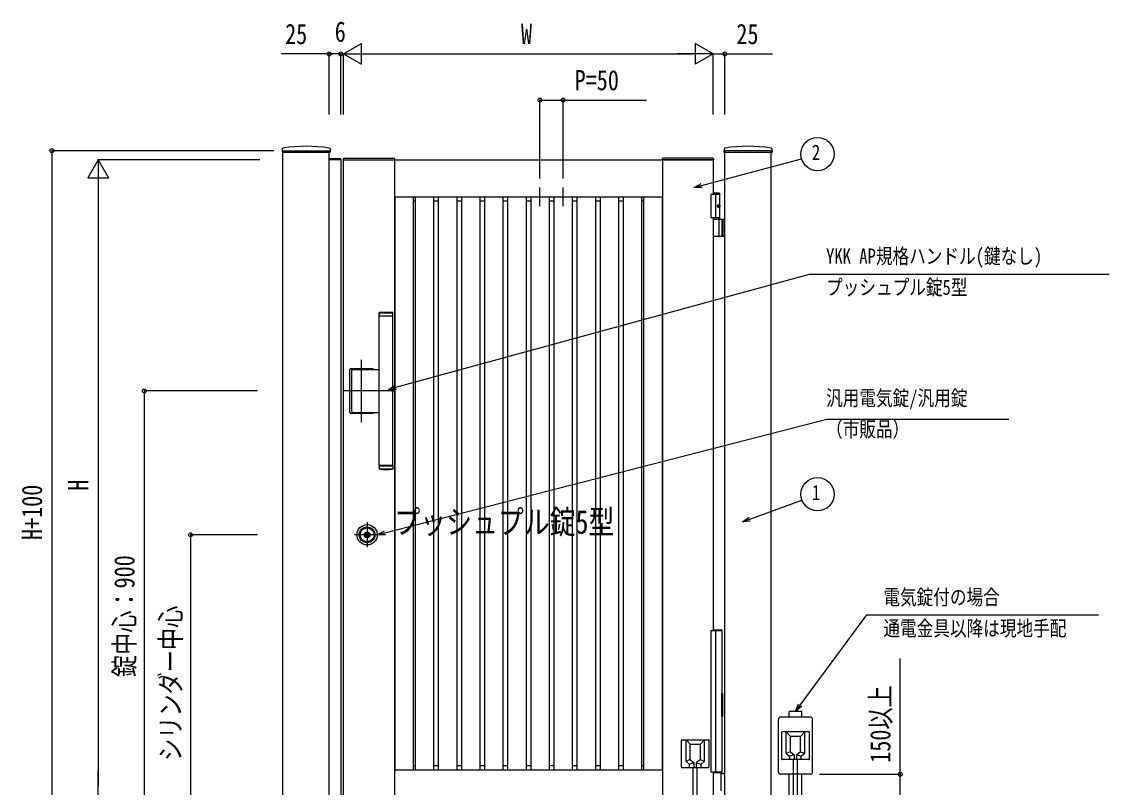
# Model space of a CAD drawing. Units: millimetres, scale not verified. Extents: x -4205 to 4205, y -2970 to 2970.
# Drawn here: x -1101 to 1252, y -106 to 1551 of the extents above; entities that cross this region are included whole.
import ezdxf
from ezdxf.enums import TextEntityAlignment as Align

# ---------------------------------------------------------------- set-up
doc = ezdxf.new("R2010")
doc.units = ezdxf.units.MM
doc.header["$LTSCALE"] = 10
for name, color, linetype in [('0-3_USER1', 3, 'Continuous'), ('0-4_YKK_12', 2, 'Continuous'), ('0-6_YKK_A1', 4, 'Continuous'), ('0-7_YKK_D', 6, 'Continuous')]:
    doc.layers.add(name, color=color, linetype=linetype)
doc.styles.add('ＭＳ ゴシック', font='')
doc.styles.get('ＭＳ ゴシック').set_extended_font_data('MS Gothic')

msp = doc.modelspace()

# ---------------------------------------------------------------- linework, layer by layer
at = {"layer": '0-4_YKK_12'}
for p, q in [((-365.98, 684.94), (-365.98, 819.72)), ((-292.95, 752.33), (-404.98, 752.33))]:
    msp.add_line(p, q, dxfattribs=at)
at = {"layer": '0-6_YKK_A1'}
for p, q in [((-537.73, 1276.02), (-538.08, 1269.36)), ((-535.98, 1272.33), (-535.98, 1268.83)), ((-434.23, 1276.02), (-433.88, 1269.36)), ((418.27, 1276.02), (417.92, 1269.36)), ((520.02, 1272.33), (520.02, 1268.83)), ((521.77, 1276.02), (522.12, 1269.36)), ((-537.58, 1268.83), (-434.38, 1268.83)), ((-535.98, -227.67), (-535.98, 1268.83)), ((-436.18, 1252.33), (-436.07, 1254.36)), ((-410.68, 1252.33), (-436.18, 1252.33)), ((-435.98, -227.67), (-435.98, 1268.83)), ((-410.98, 1252.33), (-435.98, 1252.33)), ((-410.98, 1252.33), (-435.98, 1252.33)), ((-411.29, 1254.83), (-435.57, 1254.83)), ((-410.79, 1254.36), (-410.68, 1252.33)), ((-405.35, 1254.88), (-405.48, 1252.33)), ((-405.48, 1252.33), (-294.48, 1252.33)), ((-404.35, 1255.83), (-295.61, 1255.83)), ((-294.98, 1252.33), (-294.98, -147.67)), ((-294.61, 1254.88), (-294.48, 1252.33)), ((284.65, 1254.88), (284.52, 1252.33)), ((395.52, 1252.33), (284.52, 1252.33)), ((285.02, 1252.33), (285.02, -147.67)), ((394.39, 1255.83), (285.65, 1255.83)), ((395.39, 1254.88), (395.52, 1252.33)), ((418.42, 1268.83), (521.62, 1268.83)), ((420.02, -227.67), (420.02, 1268.83)), ((520.02, -227.67), (520.02, 1268.83)), ((20.02, 1152.33), (20.02, 1192.33)), ((70.02, 1152.33), (70.02, 1192.33)), ((407.52, 1180.33), (395.02, 1180.33)), ((409.52, 1178.33), (395.02, 1178.33)), ((400.02, 1177.33), (400.02, 1127.33)), ((407.52, 1180.33), (409.52, 1178.33)), ((409.52, 1124.33), (409.52, 1178.33)), ((-294.98, 1172.33), (285.02, 1172.33)), ((-294.98, 1163.53), (-294.18, 1163.53)), ((-254.18, 1163.53), (-249.98, 1163.53)), ((-209.98, 1163.53), (-199.98, 1163.53)), ((-159.98, 1163.53), (-149.98, 1163.53)), ((-109.98, 1163.53), (-99.98, 1163.53)), ((-59.98, 1163.53), (-49.98, 1163.53)), ((-9.98, 1163.53), (0.02, 1163.53)), ((40.02, 1163.53), (50.02, 1163.53)), ((90.02, 1163.53), (100.02, 1163.53)), ((140.02, 1163.53), (150.02, 1163.53)), ((190.02, 1163.53), (200.02, 1163.53)), ((240.02, 1163.53), (244.22, 1163.53)), ((284.22, 1163.53), (285.02, 1163.53)), ((408.22, 1154.43), (408.82, 1154.43)), ((407.21, 1152.75), (407.8, 1152.75)), ((407.21, 1151.91), (407.8, 1151.91)), ((408.22, 1150.23), (408.82, 1150.23)), ((409.52, 1127.33), (390.02, 1127.33)), ((395.02, 1127.33), (395.02, 233.33)), ((395.02, 1124.33), (420.02, 1124.33)), ((407.83, 1087.83), (407.83, 1122.83)), ((413.52, 1124.33), (413.52, 1086.33)), ((416.02, 1124.33), (416.02, 1086.33)), ((420.02, 1086.33), (395.02, 1086.33)), ((-327.98, 921.33), (-297.98, 921.33)), ((-327.98, 914.83), (-327.98, 921.33)), ((-327.98, 918.61), (-327.98, 917.61)), ((-297.98, 921.33), (-298.48, 921.83)), ((-297.98, 914.83), (-297.98, 921.33)), ((-327.98, 914.83), (-297.98, 914.83)), ((-327.98, 590.83), (-327.98, 913.83)), ((-297.98, 913.83), (-327.98, 913.83)), ((-326.98, 913.83), (-326.98, 914.83)), ((-298.98, 913.83), (-298.98, 914.83)), ((-297.98, 590.83), (-297.98, 913.83)), ((-389.48, 800.83), (-342.48, 800.83)), ((-388.98, 800.33), (-342.98, 800.33)), ((-391.48, 705.83), (-391.48, 798.83)), ((-390.98, 706.33), (-390.98, 798.33)), ((-387.33, 707.83), (-387.33, 796.83)), ((-385.33, 798.83), (-327.98, 798.83)), ((-389.48, 703.83), (-342.48, 703.83)), ((-388.98, 704.33), (-342.98, 704.33)), ((-385.33, 705.83), (-327.98, 705.83)), ((-297.98, 590.83), (-327.98, 590.83)), ((-327.98, 589.83), (-297.98, 589.83)), ((-327.98, 589.83), (-327.98, 583.33)), ((-326.98, 590.83), (-326.98, 589.83)), ((-298.98, 590.83), (-298.98, 589.83)), ((-297.98, 589.83), (-297.98, 583.33)), ((-327.98, 586.05), (-327.98, 587.05)), ((-327.98, 583.33), (-297.98, 583.33)), ((-297.98, 583.33), (-298.48, 582.83)), ((-353.98, 467.83), (-353.98, 413.83)), ((-326.98, 440.83), (-380.98, 440.83)), ((-358.14, 439.89), (-358.14, 441.77)), ((-357.84, 442.07), (-357.19, 442.07)), ((-357.84, 439.59), (-357.19, 439.59)), ((-357.08, 442.11), (-356.89, 442.23)), ((-357.08, 439.55), (-356.89, 439.42)), ((-356.89, 442.23), (-355.83, 442.23)), ((-356.89, 439.42), (-355.83, 439.42)), ((-355.83, 442.23), (-355.67, 441.66)), ((-355.83, 439.42), (-355.73, 439.79)), ((-355.58, 439.79), (-355.73, 439.79)), ((-355.48, 441.51), (-355.29, 441.51)), ((-355.02, 440.7), (-355.3, 439.98)), ((-355.02, 441.86), (-355.1, 441.64)), ((-355.02, 441.86), (-353.87, 441.86)), ((-354.88, 440.79), (-354.65, 440.79)), ((-354.5, 440.67), (-354.39, 440.04)), ((-352.94, 439.79), (-354.09, 439.79)), ((-353.46, 440.99), (-353.57, 441.62)), ((-353.08, 440.87), (-353.31, 440.87)), ((-352.94, 440.96), (-352.66, 441.68)), ((-352.94, 439.79), (-352.86, 440.02)), ((-352.48, 440.15), (-352.67, 440.15)), ((-352.38, 441.86), (-352.23, 441.86)), ((-352.14, 439.42), (-352.29, 440)), ((-352.14, 442.23), (-352.23, 441.86)), ((-351.07, 442.23), (-352.14, 442.23)), ((-351.07, 439.42), (-352.14, 439.42)), ((-350.88, 442.11), (-351.07, 442.23)), ((-350.88, 439.55), (-351.07, 439.42)), ((-350.12, 442.07), (-350.77, 442.07)), ((-350.12, 439.59), (-350.77, 439.59)), ((-349.82, 439.89), (-349.82, 441.77)), ((395.02, 235.33), (412.77, 235.33)), ((390.02, 233.33), (390.02, -72.67)), ((390.02, 233.33), (414.02, 233.33)), ((400.02, 233.33), (400.02, -72.67)), ((413.77, 233.33), (413.77, 234.33)), ((414.02, 97.33), (414.02, 233.33)), ((415.02, 97.33), (413.05, 97.33)), ((413.05, 97.33), (413.05, 47.33)), ((415.02, 97.33), (415.02, 47.33)), ((415.02, 47.33), (413.05, 47.33)), ((414.02, -72.67), (414.02, 47.33)), ((586.52, 58.58), (559.52, 58.58)), ((559.52, 46.33), (559.52, 58.58)), ((586.52, 46.33), (586.52, 58.58)), ((536.02, -72.67), (536.02, 41.33)), ((605.02, 46.33), (541.02, 46.33)), ((610.02, -72.67), (610.02, 41.33)), ((543.02, -44.67), (543.02, 13.33)), ((602.02, 14.33), (544.02, 14.33)), ((562.02, 4.33), (553.02, 14.33)), ((553.02, -32.19), (553.02, 14.33)), ((562.02, -28.2), (562.02, 3.33)), ((583.02, 4.33), (563.02, 4.33)), ((584.02, 4.33), (593.02, 14.33)), ((584.02, -28.2), (584.02, 3.33)), ((593.02, -32.19), (593.02, 14.33)), ((603.02, -44.67), (603.02, 13.33)), ((326.02, -61.67), (326.02, -3.67)), ((327.02, -2.67), (385.02, -2.67)), ((345.02, -12.67), (336.02, -2.67)), ((336.02, -49.19), (336.02, -2.67)), ((345.02, -45.2), (345.02, -13.67)), ((346.02, -12.67), (366.02, -12.67)), ((367.02, -12.67), (376.02, -2.67)), ((367.02, -45.2), (367.02, -13.67)), ((376.02, -49.19), (376.02, -2.67)), ((386.02, -61.67), (386.02, -3.67)), ((344.55, -45.88), (336.02, -49.67)), ((345.38, -45.97), (353.16, -52.37)), ((366.66, -45.97), (358.88, -52.37)), ((367.45, -45.86), (376.02, -49.67)), ((602.02, -45.67), (544.02, -45.67)), ((561.59, -28.86), (553.02, -32.67)), ((553.4, -32.97), (560.14, -38.37)), ((570.12, -35.79), (560.52, -38.67)), ((560.52, -45.67), (560.52, -39.15)), ((562.38, -28.97), (570.16, -35.37)), ((568.72, -126.61), (568.72, -45.67)), ((570.52, -45.67), (570.52, -36.14)), ((575.52, -45.67), (575.52, -36.14)), ((583.66, -28.97), (575.88, -35.37)), ((575.93, -35.79), (585.52, -38.67)), ((577.32, -126.61), (577.32, -45.67)), ((584.49, -28.88), (593.02, -32.67)), ((585.52, -45.67), (585.52, -39.15)), ((592.64, -32.97), (585.9, -38.37)), ((-294.98, -58.87), (-294.18, -58.87)), ((-294.98, -67.67), (285.02, -67.67)), ((-254.18, -58.87), (-249.98, -58.87)), ((-209.98, -58.87), (-199.98, -58.87)), ((-159.98, -58.87), (-149.98, -58.87)), ((-109.98, -58.87), (-99.98, -58.87)), ((-59.98, -58.87), (-49.98, -58.87)), ((-9.98, -58.87), (0.02, -58.87)), ((40.02, -58.87), (50.02, -58.87)), ((90.02, -58.87), (100.02, -58.87)), ((140.02, -58.87), (150.02, -58.87)), ((190.02, -58.87), (200.02, -58.87)), ((240.02, -58.87), (244.22, -58.87)), ((284.22, -58.87), (285.02, -58.87)), ((327.02, -62.67), (385.02, -62.67)), ((336.4, -49.97), (343.14, -55.37)), ((353.11, -52.79), (343.52, -55.67)), ((343.52, -62.67), (343.52, -56.15)), ((351.72, -126.61), (351.72, -62.67)), ((353.52, -62.67), (353.52, -53.14)), ((358.52, -62.67), (358.52, -53.14)), ((358.92, -52.79), (368.52, -55.67)), ((360.32, -126.61), (360.32, -62.67)), ((368.52, -62.67), (368.52, -56.15)), ((375.64, -49.97), (368.9, -55.37)), ((414.02, -72.67), (390.02, -72.67)), ((412.37, -74.67), (395.02, -74.67)), ((413.02, -74.67), (395.02, -74.67)), ((411.58, -76.17), (411.58, -113.17)), ((412.66, -74.76), (412.65, -74.75)), ((413.89, -75.59), (412.66, -74.76)), ((413.02, -72.67), (413.02, -74.67)), ((414.17, -75.67), (420.02, -75.67)), ((605.02, -77.67), (541.02, -77.67)), ((559.52, -227.67), (559.52, -77.67)), ((586.52, -227.67), (586.52, -77.67))]:
    msp.add_line(p, q, dxfattribs=at)
for points in [[(-535.98, 1272.33), (-435.98, 1272.33), (-435.98, 1268.83)], [(520.02, 1272.33), (420.02, 1272.33), (420.02, 1268.83)], [(-410.98, 1252.33), (-410.98, -147.67), (-435.98, -147.67)], [(-410.98, 1252.33), (-410.98, -147.67), (-435.98, -147.67)], [(-404.98, -147.67), (-404.98, 1252.33), (395.02, 1252.33), (395.02, 1177.33)], [(409.52, 1177.33), (390.02, 1177.33), (390.02, 1127.33)], [(-294.18, 1172.33), (-294.18, 536.83), (-294.18, -67.67)], [(-254.18, 1172.33), (-254.18, 536.83), (-254.18, -67.67)], [(-249.98, 1172.33), (-249.98, 536.83), (-249.98, -67.67)], [(-209.98, 1172.33), (-209.98, 536.83), (-209.98, -67.67)], [(-199.98, 1172.33), (-199.98, 536.83), (-199.98, -67.67)], [(-159.98, 1172.33), (-159.98, 536.83), (-159.98, -67.67)], [(-149.98, 1172.33), (-149.98, 536.83), (-149.98, -67.67)], [(-109.98, 1172.33), (-109.98, 536.83), (-109.98, -67.67)], [(-99.98, 1172.33), (-99.98, 536.83), (-99.98, -67.67)], [(-59.98, 1172.33), (-59.98, 536.83), (-59.98, -67.67)], [(-49.98, 1172.33), (-49.98, 536.83), (-49.98, -67.67)], [(-9.98, 1172.33), (-9.98, 536.83), (-9.98, -67.67)], [(0.02, 1172.33), (0.02, 536.83), (0.02, -67.67)], [(40.02, 1172.33), (40.02, 536.83), (40.02, -67.67)], [(50.02, 1172.33), (50.02, 536.83), (50.02, -67.67)], [(90.02, 1172.33), (90.02, 536.83), (90.02, -67.67)], [(100.02, 1172.33), (100.02, 536.83), (100.02, -67.67)], [(140.02, 1172.33), (140.02, 536.83), (140.02, -67.67)], [(150.02, 1172.33), (150.02, 536.83), (150.02, -67.67)], [(190.02, 1172.33), (190.02, 536.83), (190.02, -67.67)], [(200.02, 1172.33), (200.02, 536.83), (200.02, -67.67)], [(240.02, 1172.33), (240.02, 536.83), (240.02, -67.67)], [(244.22, 1172.33), (244.22, 536.83), (244.22, -67.67)], [(284.22, 1172.33), (284.22, 536.83), (284.22, -67.67)], [(407.8, 1152.75), (407.91, 1152.77), (408.02, 1152.81), (408.12, 1152.89), (408.21, 1153), (408.28, 1153.12), (408.32, 1153.27), (408.34, 1153.43), (408.34, 1153.59)], [(408.93, 1153.59), (408.96, 1153.43), (409, 1153.27), (409.07, 1153.12), (409.15, 1153), (409.25, 1152.89), (409.31, 1152.84)], [(408.34, 1151.07), (408.34, 1151.23), (408.32, 1151.39), (408.28, 1151.54), (408.21, 1151.66), (408.12, 1151.77), (408.02, 1151.85), (407.91, 1151.89), (407.8, 1151.91)], [(409.31, 1151.82), (409.25, 1151.77), (409.15, 1151.66), (409.07, 1151.54), (409, 1151.39), (408.96, 1151.23), (408.93, 1151.07)], [(-298.48, 921.83), (-327.48, 921.83), (-327.98, 921.33)], [(-298.48, 582.83), (-327.48, 582.83), (-327.98, 583.33)], [(395.02, -72.67), (395.02, -147.67), (-404.98, -147.67)]]:
    msp.add_lwpolyline(points, dxfattribs=at)
for radius in [22, 17, 15, 6.35, 5.6, 4.3]:
    msp.add_circle((-353.98, 440.83), radius, dxfattribs=at)
for centre, radius, start, end in [((-535.73, 1275.91), 2, 99.00123, 177), ((-485.98, 961.83), 320, 80.99877, 99.00123), ((-436.23, 1275.91), 2, 3, 80.99877), ((420.27, 1275.91), 2, 99.00123, 177), ((470.02, 961.83), 320, 80.99877, 99.00123), ((519.77, 1275.91), 2, 3, 80.99877), ((-537.58, 1269.33), 0.5, 177, 270), ((-435.57, 1254.33), 0.5, 90, 177), ((-434.38, 1269.33), 0.5, 270, 3), ((-411.29, 1254.33), 0.5, 3, 90), ((-404.35, 1254.83), 1, 90, 177), ((-295.61, 1254.83), 1, 3, 90), ((285.65, 1254.83), 1, 90, 177), ((394.39, 1254.83), 1, 3, 90), ((418.42, 1269.33), 0.5, 177, 270), ((521.62, 1269.33), 0.5, 270, 3), ((406.33, 1122.83), 1.5, 0, 90), ((406.33, 1087.83), 1.5, 270, 0), ((-312.98, 739.83), 182.5, 85.75781, 94.24219), ((-389.48, 798.83), 2, 90, 180), ((-388.98, 798.33), 2, 90, 180), ((-342.98, 798.33), 2, 14.47751, 90), ((-342.48, 798.83), 2, 0, 90), ((-385.33, 796.83), 2, 90, 180), ((-388.98, 706.33), 2, 180, 270), ((-385.33, 707.83), 2, 180, 270), ((-389.48, 705.83), 2, 180, 270), ((-342.98, 706.33), 2, 270, 345.52249), ((-342.48, 705.83), 2, 270, 0), ((-342.48, 705.83), 2, 358.47685, 0), ((-312.98, 764.83), 182.5, 265.75781, 274.24219), ((-357.84, 441.77), 0.3, 90, 180), ((-357.84, 439.89), 0.3, 180, 270), ((-357.19, 442.27), 0.2, 270, 305), ((-357.19, 439.39), 0.2, 55, 90), ((-355.48, 441.71), 0.2, 195, 270), ((-355.58, 440.09), 0.3, 270, 338), ((-355.29, 441.71), 0.2, 270, 340), ((-354.88, 440.64), 0.15, 90, 158), ((-354.65, 440.64), 0.15, 10, 90), ((-354.09, 440.09), 0.3, 190, 270), ((-353.87, 441.56), 0.3, 10, 90), ((-353.31, 441.02), 0.15, 190, 270), ((-353.08, 441.02), 0.15, 270, 338), ((-352.67, 439.95), 0.2, 90, 160), ((-352.38, 441.56), 0.3, 90, 158), ((-352.48, 439.95), 0.2, 15, 90), ((-350.77, 442.27), 0.2, 235, 270), ((-350.77, 439.39), 0.2, 90, 125), ((-350.12, 441.77), 0.3, 0, 90), ((-350.12, 439.89), 0.3, 270, 0), ((412.77, 234.33), 1, 0, 90), ((541.02, 41.33), 5, 90, 180), ((605.02, 41.33), 5, 0, 90), ((544.02, 13.33), 1, 90, 180), ((563.02, 3.33), 1, 90, 180), ((583.02, 3.33), 1, 0, 90), ((602.02, 13.33), 1, 0, 90), ((327.02, -3.67), 1, 90, 180), ((346.02, -13.67), 1, 90, 180), ((366.02, -13.67), 1, 0, 90), ((385.02, -3.67), 1, 0, 90), ((346.02, -45.2), 1, 180, 230.52754), ((366.02, -45.2), 1, 309.47246, 0), ((544.02, -44.67), 1, 180, 270), ((554.02, -32.19), 1, 180, 231.34019), ((559.52, -39.15), 1, 0, 51.34019), ((563.02, -28.2), 1, 180, 230.52754), ((569.52, -36.14), 1, 0, 50.52754), ((576.52, -36.14), 1, 129.47246, 180), ((583.02, -28.2), 1, 309.47246, 0), ((586.52, -39.15), 1, 128.65981, 180), ((592.02, -32.19), 1, 308.65981, 0), ((602.02, -44.67), 1, 270, 0), ((327.02, -61.67), 1, 180, 270), ((337.02, -49.19), 1, 180, 231.34019), ((342.52, -56.15), 1, 0, 51.34019), ((352.52, -53.14), 1, 0, 50.52754), ((359.52, -53.14), 1, 129.47246, 180), ((369.52, -56.15), 1, 128.65981, 180), ((375.02, -49.19), 1, 308.65981, 0), ((385.02, -61.67), 1, 270, 0), ((412.37, -75.17), 0.5, 56.30993, 90), ((414.17, -75.17), 0.5, 236.30993, 270.00001), ((541.02, -72.67), 5, 180, 270), ((605.02, -72.67), 5, 270, 0)]:
    msp.add_arc(centre, radius, start, end, dxfattribs=at)
msp.add_ellipse((406.86, 1152.33), major_axis=(0, -3.5), ratio=0.707107, dxfattribs=at)
for centre, start_param, end_param in [((402.04, 1152.33), 4.8528504, 4.9478932), ((402.63, 1152.33), 4.8528504, 4.9478932), ((400.85, 1152.33), 4.6657054, 4.7590726), ((402.04, 1152.33), 4.4768847, 4.5719276), ((402.63, 1152.33), 4.4768847, 4.5719276)]:
    msp.add_ellipse(centre, major_axis=(0, 9), ratio=0.707107, start_param=start_param, end_param=end_param, dxfattribs=at)
at = {"layer": '0-7_YKK_D'}
for p, q in [((-435.98, 1350.39), (-435.98, 1482.83)), ((-410.98, 1350.39), (-410.98, 1482.83)), ((-410.98, 1350.39), (-410.98, 1482.83)), ((-404.98, 1481.83), (-366.01, 1504.33)), ((-404.98, 1350.39), (-404.98, 1482.83)), ((-404.98, 1350.39), (-404.98, 1482.83)), ((-366.01, 1459.33), (-366.01, 1504.33)), ((395.02, 1481.83), (356.05, 1504.33)), ((356.05, 1504.33), (356.05, 1459.33)), ((395.02, 1350.39), (395.02, 1482.83)), ((395.02, 1350.39), (395.02, 1482.83)), ((420.02, 1350.39), (420.02, 1482.83)), ((-410.98, 1481.83), (-427.98, 1481.83)), ((-410.98, 1481.83), (-404.98, 1481.83)), ((-404.98, 1481.83), (-387.98, 1481.83)), ((-404.98, 1481.83), (-366.01, 1459.33)), ((-404.98, 1481.83), (-327.04, 1481.83)), ((-359.98, 1481.83), (350.02, 1481.83)), ((395.02, 1481.83), (317.08, 1481.83)), ((395.02, 1481.83), (356.05, 1459.33)), ((20.02, 1212.33), (20.02, 1382.83)), ((70.02, 1212.33), (70.02, 1382.83)), ((-555.98, 1272.33), (-1036.98, 1272.33)), ((-1035.98, 1272.33), (-1035.98, -227.67)), ((-935.98, 1252.33), (-958.48, 1213.36)), ((-585.98, 1252.33), (-936.98, 1252.33)), ((-935.98, 1252.33), (-913.48, 1213.36)), ((-935.98, 1252.33), (-935.98, 1174.39)), ((-958.48, 1213.36), (-913.48, 1213.36)), ((-935.98, 1207.33), (-935.98, -102.67)), ((-591.06, 752.33), (-836.98, 752.33)), ((-835.98, 752.33), (-835.98, -147.67)), ((-591.06, 440.83), (-736.98, 440.83)), ((-735.98, 440.83), (-735.98, -147.67)), ((-935.98, -147.67), (-935.98, -69.73)), ((625.02, -77.66), (800.51, -77.66))]:
    msp.add_line(p, q, dxfattribs=at)
for points in [[(-410.98, 1481.83), (-435.98, 1481.83), (-539.38, 1481.83)], [(395.02, 1481.83), (420.02, 1481.83), (523.42, 1481.83)], [(20.02, 1381.83), (70.02, 1381.83), (250.22, 1381.83)], [(353.34, 1192.33), (369.76, 1196.73), (586.01, 1254.68)], [(370.94, 1192.33), (353.34, 1192.33), (368.58, 1201.13)], [(-307.98, 755.57), (-291.58, 760.06), (603.02, 1004.77), (1251.75, 1004.77)], [(-290.38, 755.66), (-307.98, 755.57), (-292.78, 764.45)], [(-331.98, 440.83), (-315.52, 445.07), (640.7, 691.41), (1034.3, 691.41)], [(458.33, 468.73), (474.3, 474.55), (586.91, 515.59)], [(475.86, 470.27), (458.33, 468.73), (472.74, 478.83)], [(-314.38, 440.66), (-331.98, 440.83), (-316.65, 449.48)], [(573.02, 58.58), (583.13, 72.25), (727.53, 267.52), (1228.63, 267.52)], [(799.51, -227.66), (799.51, -77.66), (799.51, 172.94)], [(586.79, 69.54), (573.02, 58.58), (579.47, 74.96)]]:
    msp.add_lwpolyline(points, dxfattribs=at)
for centre, radius in [((-435.98, 1481.83), 4.25), ((-410.98, 1481.83), 4.25), ((-410.98, 1481.83), 4.25), ((420.02, 1481.83), 4.25), ((20.02, 1381.83), 4.25), ((70.02, 1381.83), 4.25), ((620.49, 1265.04), 36), ((-1035.98, 1272.33), 4.25), ((-835.98, 752.33), 4.25), ((620.49, 528.57), 36), ((-735.98, 440.83), 4.25), ((799.51, -77.66), 4.25)]:
    msp.add_circle(centre, radius, dxfattribs=at)

# ---------------------------------------------------------------- texts
at = {"layer": '0-3_USER1', "style": 'ＭＳ ゴシック', "width": 0.8}
msp.add_text('プッシュプル錠5型', height=51.32, dxfattribs=at).set_placement((-294.98, 427.62), align=Align.BOTTOM_LEFT)
at = {"layer": '0-7_YKK_D', "style": 'ＭＳ ゴシック', "width": 0.8}
for s, height, p in [('25', 43.99, (-531.38, 1489.83)), ('6', 43.99, (-423.98, 1494.83)), ('W', 43.99, (-20.98, 1489.83)), ('25', 43.99, (445.02, 1489.83)), ('P=50', 43.99, (95.02, 1389.83)), ('2', 32.99, (608.49, 1242.54)), ('YKK AP規格ハンドル(鍵なし)', 32.99, (639.02, 1017.72)), ('プッシュプル錠5型', 32.99, (639.02, 950.22)), ('汎用電気錠/汎用錠', 32.99, (639.02, 710.5)), ('（市販品）', 32.99, (639.02, 643)), ('1', 32.99, (608.49, 506.07)), ('電気錠付の場合', 32.99, (763.03, 279.55)), ('通電金具以降は現地手配', 32.99, (763.03, 212.05))]:
    msp.add_text(s, height=height, dxfattribs=at).set_placement(p, align=Align.BOTTOM_LEFT)
for s, p in [('H+100', (-1043.98, 429.53)), ('H', (-943.98, 536.33)), ('錠中心：900', (-843.98, 132.73)), ('シリンダー中心', (-743.98, -48.62)), ('150以上', (791.51, -52.66))]:
    msp.add_text(s, height=43.99, rotation=90, dxfattribs=at).set_placement(p, align=Align.BOTTOM_LEFT)

doc.saveas('drawing.dxf')
